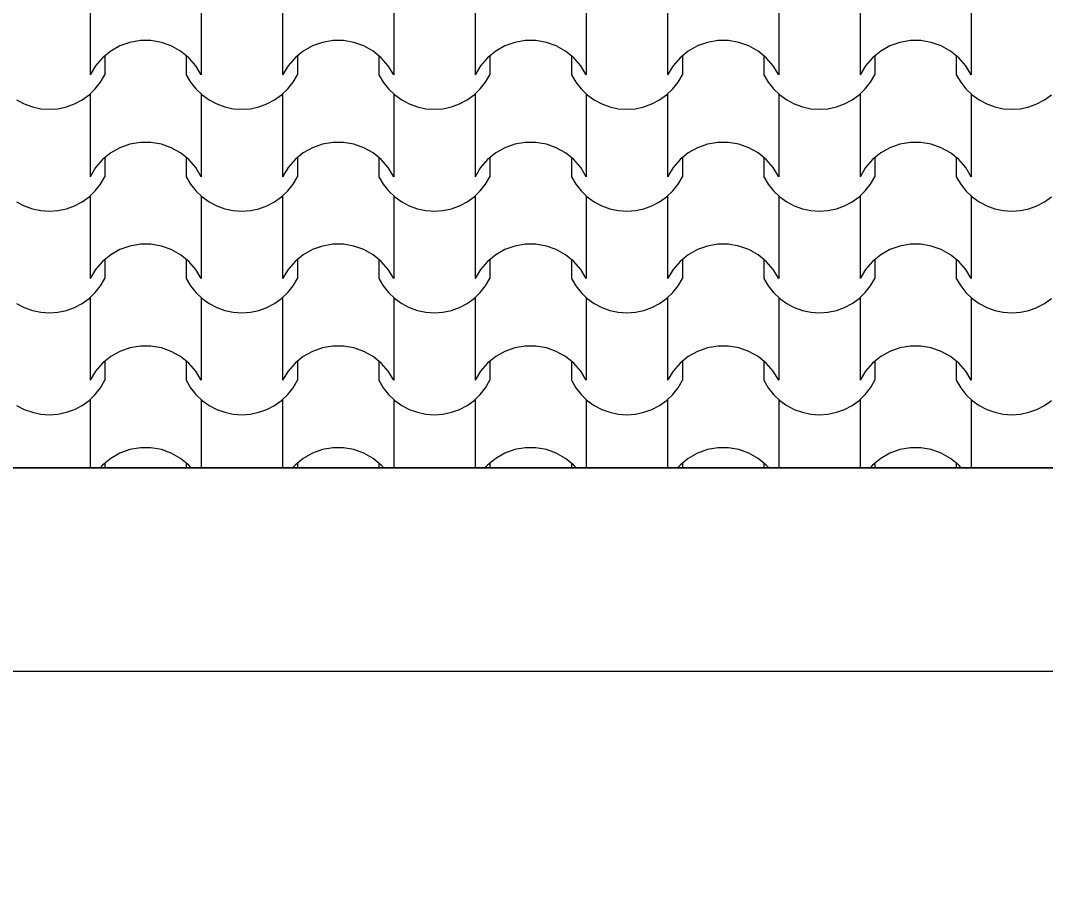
# Model space of a CAD drawing. Header units: millimetres. Extents: x 318905 to 439572, y -5133 to 105868.
# Drawn here: x 404061 to 405576, y 5206 to 6484 of the extents above; entities that cross this region are included whole.
import ezdxf

# ---------------------------------------------------------------- set-up
doc = ezdxf.new("R2010")
doc.units = ezdxf.units.MM
doc.header["$MEASUREMENT"] = 0
for name, color, linetype, lineweight in [('0_Stylo_No__98', 154, 'Continuous', 0), ('2D -  Dessin général_Stylo_No__1', 7, 'Continuous', 5), ('OMBRES_Stylo_No__1', 7, 'Continuous', 5)]:
    doc.layers.add(name, color=color, linetype=linetype, lineweight=lineweight)
doc.layers.add('OMBRES_Stylo_No__82', color=7, linetype='Continuous', lineweight=13, true_color=0xaaaaaa)
doc.styles.add('STYLE_GENERE_3', font='')
doc.styles.get('STYLE_GENERE_3').set_extended_font_data('Arial')
doc.dimstyles.new('STYLE_GENERE__1', dxfattribs={"dimtxt": 200, "dimasz": 142.5, "dimexe": 0.18, "dimexo": 500, "dimgap": 0.09, "dimtad": 0, "dimtih": 1, "dimtoh": 1, "dimlfac": 0.001, "dimzin": 0, "dimdsep": 46, "dimtxsty": 'STYLE_GENERE_3', "dimblk": 'ARROWHEAD_6', "dimblk1": 'ARROWHEAD_6', "dimblk2": 'ARROWHEAD_6', "dimcen": 0.09, "dimclrd": 154, "dimclre": 154, "dimclrt": 154, "dimazin": 0, "dimtfac": 1, "dimtdec": 4, "dimtmove": 0, "dimatfit": 3, "dimfxl": 0, "dimtolj": 1, "dimtzin": 0, "dimarcsym": 0})

# ---------------------------------------------------------------- blocks, each defined once
blk = doc.blocks.new('*X109')
at = {"layer": 'OMBRES_Stylo_No__82', "linetype": 'Continuous'}
for p, q in [((404164, 6525.4), (404164, 6464.5)), ((404328.2, 6525.4), (404328.2, 6464.5)), ((404448.4, 6525.4), (404448.4, 6464.5)), ((404612.7, 6525.4), (404612.7, 6464.5)), ((404732.9, 6525.4), (404732.9, 6464.5)), ((404897.2, 6525.4), (404897.2, 6464.5)), ((405017.4, 6525.4), (405017.4, 6464.5)), ((405181.6, 6525.4), (405181.6, 6464.5)), ((405301.9, 6525.4), (405301.9, 6464.5)), ((405466.1, 6525.4), (405466.1, 6464.5)), ((404164, 6464.5), (404164, 6403.5)), ((404238.3, 6454), (404222.9, 6451.3)), ((404246.1, 6454), (404238.3, 6454)), ((404253.9, 6454), (404246.1, 6454)), ((404269.3, 6451.3), (404253.9, 6454)), ((404328.2, 6464.5), (404328.2, 6403.5)), ((404448.4, 6464.5), (404448.4, 6403.5)), ((404522.7, 6454), (404507.3, 6451.3)), ((404530.6, 6454), (404522.7, 6454)), ((404538.4, 6454), (404530.6, 6454)), ((404553.8, 6451.3), (404538.4, 6454)), ((404612.7, 6464.5), (404612.7, 6403.5)), ((404732.9, 6464.5), (404732.9, 6403.5)), ((404807.2, 6454), (404791.8, 6451.3)), ((404815, 6454), (404807.2, 6454)), ((404822.9, 6454), (404815, 6454)), ((404838.3, 6451.3), (404822.9, 6454)), ((404897.2, 6464.5), (404897.2, 6403.5)), ((405017.4, 6464.5), (405017.4, 6403.5)), ((405091.7, 6454), (405076.3, 6451.3)), ((405099.5, 6454), (405091.7, 6454)), ((405107.3, 6454), (405099.5, 6454)), ((405122.7, 6451.3), (405107.3, 6454)), ((405181.6, 6464.5), (405181.6, 6403.5)), ((405301.9, 6464.5), (405301.9, 6403.5)), ((405376.2, 6454), (405360.8, 6451.3)), ((405384, 6454), (405376.2, 6454)), ((405391.8, 6454), (405384, 6454)), ((405407.2, 6451.3), (405391.8, 6454)), ((405466.1, 6464.5), (405466.1, 6403.5)), ((404194.5, 6438.5), (404182.4, 6428.6)), ((404208.1, 6446.1), (404194.5, 6438.5)), ((404222.9, 6451.3), (404208.1, 6446.1)), ((404284, 6446.1), (404269.3, 6451.3)), ((404297.7, 6438.5), (404284, 6446.1)), ((404309.8, 6428.6), (404297.7, 6438.5)), ((404479, 6438.5), (404466.9, 6428.6)), ((404492.6, 6446.1), (404479, 6438.5)), ((404507.3, 6451.3), (404492.6, 6446.1)), ((404568.5, 6446.1), (404553.8, 6451.3)), ((404582.1, 6438.5), (404568.5, 6446.1)), ((404594.3, 6428.6), (404582.1, 6438.5)), ((404763.5, 6438.5), (404751.3, 6428.6)), ((404777.1, 6446.1), (404763.5, 6438.5)), ((404791.8, 6451.3), (404777.1, 6446.1)), ((404853, 6446.1), (404838.3, 6451.3)), ((404866.6, 6438.5), (404853, 6446.1)), ((404878.7, 6428.6), (404866.6, 6438.5)), ((405047.9, 6438.5), (405035.8, 6428.6)), ((405061.6, 6446.1), (405047.9, 6438.5)), ((405076.3, 6451.3), (405061.6, 6446.1)), ((405137.5, 6446.1), (405122.7, 6451.3)), ((405151.1, 6438.5), (405137.5, 6446.1)), ((405163.2, 6428.6), (405151.1, 6438.5)), ((405332.4, 6438.5), (405320.3, 6428.6)), ((405346.1, 6446.1), (405332.4, 6438.5)), ((405360.8, 6451.3), (405346.1, 6446.1)), ((405421.9, 6446.1), (405407.2, 6451.3)), ((405435.6, 6438.5), (405421.9, 6446.1)), ((405447.7, 6428.6), (405435.6, 6438.5)), ((404182.4, 6428.6), (404172.1, 6416.8)), ((404186, 6431.5), (404186, 6403.5)), ((404306.2, 6431.5), (404306.2, 6403.5)), ((404320.1, 6416.8), (404309.8, 6428.6)), ((404466.9, 6428.6), (404456.6, 6416.8)), ((404470.4, 6431.5), (404470.4, 6403.5)), ((404590.7, 6431.5), (404590.7, 6403.5)), ((404604.5, 6416.8), (404594.3, 6428.6)), ((404751.3, 6428.6), (404741.1, 6416.8)), ((404754.9, 6431.5), (404754.9, 6403.5)), ((404875.2, 6431.5), (404875.2, 6403.5)), ((404889, 6416.8), (404878.7, 6428.6)), ((405035.8, 6428.6), (405025.5, 6416.8)), ((405039.4, 6431.5), (405039.4, 6403.5)), ((405159.6, 6431.5), (405159.6, 6403.5)), ((405173.5, 6416.8), (405163.2, 6428.6)), ((405320.3, 6428.6), (405310, 6416.8)), ((405323.9, 6431.5), (405323.9, 6403.5)), ((405444.1, 6431.5), (405444.1, 6403.5)), ((405458, 6416.8), (405447.7, 6428.6)), ((404172.1, 6416.8), (404164, 6403.5)), ((404328.2, 6403.5), (404320.1, 6416.8)), ((404456.6, 6416.8), (404448.4, 6403.5)), ((404612.7, 6403.5), (404604.5, 6416.8)), ((404741.1, 6416.8), (404732.9, 6403.5)), ((404897.2, 6403.5), (404889, 6416.8)), ((405025.5, 6416.8), (405017.4, 6403.5)), ((405181.6, 6403.5), (405173.5, 6416.8)), ((405310, 6416.8), (405301.9, 6403.5)), ((405466.1, 6403.5), (405458, 6416.8)), ((404171.6, 6382.6), (404179.5, 6392.5)), ((404179.5, 6392.5), (404186, 6403.5)), ((404306.2, 6403.5), (404312.6, 6392.5)), ((404312.6, 6392.5), (404320.5, 6382.6)), ((404456.1, 6382.6), (404464, 6392.5)), ((404464, 6392.5), (404470.4, 6403.5)), ((404590.7, 6403.5), (404597.1, 6392.5)), ((404597.1, 6392.5), (404605, 6382.6)), ((404740.6, 6382.6), (404748.5, 6392.5)), ((404748.5, 6392.5), (404754.9, 6403.5)), ((404875.2, 6403.5), (404881.6, 6392.5)), ((404881.6, 6392.5), (404889.5, 6382.6)), ((405025.1, 6382.6), (405033, 6392.5)), ((405033, 6392.5), (405039.4, 6403.5)), ((405159.6, 6403.5), (405166.1, 6392.5)), ((405166.1, 6392.5), (405174, 6382.6)), ((405309.6, 6382.6), (405317.4, 6392.5)), ((405317.4, 6392.5), (405323.9, 6403.5)), ((405444.1, 6403.5), (405450.6, 6392.5)), ((405450.6, 6392.5), (405458.4, 6382.6)), ((404162.4, 6373.8), (404171.6, 6382.6)), ((404320.5, 6382.6), (404329.7, 6373.8)), ((404446.9, 6373.8), (404456.1, 6382.6)), ((404605, 6382.6), (404614.2, 6373.8)), ((404731.4, 6373.8), (404740.6, 6382.6)), ((404889.5, 6382.6), (404898.7, 6373.8)), ((405015.9, 6373.8), (405025.1, 6382.6)), ((405174, 6382.6), (405183.2, 6373.8)), ((405300.4, 6373.8), (405309.6, 6382.6)), ((405458.4, 6382.6), (405467.6, 6373.8)), ((404055.5, 6366.4), (404066.8, 6360.5)), ((404140.9, 6360.5), (404152.1, 6366.4)), ((404152.1, 6366.4), (404162.4, 6373.8)), ((404164, 6375.1), (404164, 6314.1)), ((404328.2, 6375.1), (404328.2, 6314.1)), ((404329.7, 6373.8), (404340, 6366.4)), ((404340, 6366.4), (404351.3, 6360.5)), ((404425.4, 6360.5), (404436.6, 6366.4)), ((404436.6, 6366.4), (404446.9, 6373.8)), ((404448.4, 6375.1), (404448.4, 6314.1)), ((404612.7, 6375.1), (404612.7, 6314.1)), ((404614.2, 6373.8), (404624.5, 6366.4)), ((404624.5, 6366.4), (404635.7, 6360.5)), ((404709.9, 6360.5), (404721.1, 6366.4)), ((404721.1, 6366.4), (404731.4, 6373.8)), ((404732.9, 6375.1), (404732.9, 6314.1)), ((404897.2, 6375.1), (404897.2, 6314.1)), ((404898.7, 6373.8), (404909, 6366.4)), ((404909, 6366.4), (404920.2, 6360.5)), ((404994.3, 6360.5), (405005.6, 6366.4)), ((405005.6, 6366.4), (405015.9, 6373.8)), ((405017.4, 6375.1), (405017.4, 6314.1)), ((405181.6, 6375.1), (405181.6, 6314.1)), ((405183.2, 6373.8), (405193.5, 6366.4)), ((405193.5, 6366.4), (405204.7, 6360.5)), ((405278.8, 6360.5), (405290.1, 6366.4)), ((405290.1, 6366.4), (405300.4, 6373.8)), ((405301.9, 6375.1), (405301.9, 6314.1)), ((405466.1, 6375.1), (405466.1, 6314.1)), ((405467.6, 6373.8), (405477.9, 6366.4)), ((405477.9, 6366.4), (405489.2, 6360.5)), ((405563.3, 6360.5), (405574.5, 6366.4)), ((405574.5, 6366.4), (405584.8, 6373.8)), ((404066.8, 6360.5), (404078.7, 6356.1)), ((404078.7, 6356.1), (404091.2, 6353.5)), ((404091.2, 6353.5), (404103.8, 6352.6)), ((404103.8, 6352.6), (404116.5, 6353.5)), ((404116.5, 6353.5), (404128.9, 6356.1)), ((404128.9, 6356.1), (404140.9, 6360.5)), ((404351.3, 6360.5), (404363.2, 6356.1)), ((404363.2, 6356.1), (404375.6, 6353.5)), ((404375.6, 6353.5), (404388.3, 6352.6)), ((404388.3, 6352.6), (404401, 6353.5)), ((404401, 6353.5), (404413.4, 6356.1)), ((404413.4, 6356.1), (404425.4, 6360.5)), ((404635.7, 6360.5), (404647.7, 6356.1)), ((404647.7, 6356.1), (404660.1, 6353.5)), ((404660.1, 6353.5), (404672.8, 6352.6)), ((404672.8, 6352.6), (404685.5, 6353.5)), ((404685.5, 6353.5), (404697.9, 6356.1)), ((404697.9, 6356.1), (404709.9, 6360.5)), ((404920.2, 6360.5), (404932.2, 6356.1)), ((404932.2, 6356.1), (404944.6, 6353.5)), ((404944.6, 6353.5), (404957.3, 6352.6)), ((404957.3, 6352.6), (404970, 6353.5)), ((404970, 6353.5), (404982.4, 6356.1)), ((404982.4, 6356.1), (404994.3, 6360.5)), ((405204.7, 6360.5), (405216.7, 6356.1)), ((405216.7, 6356.1), (405229.1, 6353.5)), ((405229.1, 6353.5), (405241.8, 6352.6)), ((405241.8, 6352.6), (405254.4, 6353.5)), ((405254.4, 6353.5), (405266.9, 6356.1)), ((405266.9, 6356.1), (405278.8, 6360.5)), ((405489.2, 6360.5), (405501.1, 6356.1)), ((405501.1, 6356.1), (405513.6, 6353.5)), ((405513.6, 6353.5), (405526.2, 6352.6)), ((405526.2, 6352.6), (405538.9, 6353.5)), ((405538.9, 6353.5), (405551.3, 6356.1)), ((405551.3, 6356.1), (405563.3, 6360.5)), ((404164, 6314.1), (404164, 6253.1)), ((404238.3, 6303.7), (404222.9, 6301)), ((404246.1, 6303.7), (404238.3, 6303.7)), ((404253.9, 6303.7), (404246.1, 6303.7)), ((404269.3, 6301), (404253.9, 6303.7)), ((404328.2, 6314.1), (404328.2, 6253.1)), ((404448.4, 6314.1), (404448.4, 6253.1)), ((404522.7, 6303.7), (404507.3, 6301)), ((404530.6, 6303.7), (404522.7, 6303.7)), ((404538.4, 6303.7), (404530.6, 6303.7)), ((404553.8, 6301), (404538.4, 6303.7)), ((404612.7, 6314.1), (404612.7, 6253.1)), ((404732.9, 6314.1), (404732.9, 6253.1)), ((404807.2, 6303.7), (404791.8, 6301)), ((404815, 6303.7), (404807.2, 6303.7)), ((404822.9, 6303.7), (404815, 6303.7)), ((404838.3, 6301), (404822.9, 6303.7)), ((404897.2, 6314.1), (404897.2, 6253.1)), ((405017.4, 6314.1), (405017.4, 6253.1)), ((405091.7, 6303.7), (405076.3, 6301)), ((405099.5, 6303.7), (405091.7, 6303.7)), ((405107.3, 6303.7), (405099.5, 6303.7)), ((405122.7, 6301), (405107.3, 6303.7)), ((405181.6, 6314.1), (405181.6, 6253.1)), ((405301.9, 6314.1), (405301.9, 6253.1)), ((405376.2, 6303.7), (405360.8, 6301)), ((405384, 6303.7), (405376.2, 6303.7)), ((405391.8, 6303.7), (405384, 6303.7)), ((405407.2, 6301), (405391.8, 6303.7)), ((405466.1, 6314.1), (405466.1, 6253.1)), ((404194.5, 6288.1), (404182.4, 6278.3)), ((404208.1, 6295.8), (404194.5, 6288.1)), ((404222.9, 6301), (404208.1, 6295.8)), ((404284, 6295.8), (404269.3, 6301)), ((404297.7, 6288.1), (404284, 6295.8)), ((404309.8, 6278.3), (404297.7, 6288.1)), ((404479, 6288.1), (404466.9, 6278.3)), ((404492.6, 6295.8), (404479, 6288.1)), ((404507.3, 6301), (404492.6, 6295.8)), ((404568.5, 6295.8), (404553.8, 6301)), ((404582.1, 6288.1), (404568.5, 6295.8)), ((404594.3, 6278.3), (404582.1, 6288.1)), ((404763.5, 6288.1), (404751.3, 6278.3)), ((404777.1, 6295.8), (404763.5, 6288.1)), ((404791.8, 6301), (404777.1, 6295.8)), ((404853, 6295.8), (404838.3, 6301)), ((404866.6, 6288.1), (404853, 6295.8)), ((404878.7, 6278.3), (404866.6, 6288.1)), ((405047.9, 6288.1), (405035.8, 6278.3)), ((405061.6, 6295.8), (405047.9, 6288.1)), ((405076.3, 6301), (405061.6, 6295.8)), ((405137.5, 6295.8), (405122.7, 6301)), ((405151.1, 6288.1), (405137.5, 6295.8)), ((405163.2, 6278.3), (405151.1, 6288.1)), ((405332.4, 6288.1), (405320.3, 6278.3)), ((405346.1, 6295.8), (405332.4, 6288.1)), ((405360.8, 6301), (405346.1, 6295.8)), ((405421.9, 6295.8), (405407.2, 6301)), ((405435.6, 6288.1), (405421.9, 6295.8)), ((405447.7, 6278.3), (405435.6, 6288.1)), ((404182.4, 6278.3), (404172.1, 6266.5)), ((404186, 6281.2), (404186, 6253.1)), ((404306.2, 6281.2), (404306.2, 6253.1)), ((404320.1, 6266.5), (404309.8, 6278.3)), ((404466.9, 6278.3), (404456.6, 6266.5)), ((404470.4, 6281.2), (404470.4, 6253.1)), ((404590.7, 6281.2), (404590.7, 6253.1)), ((404604.5, 6266.5), (404594.3, 6278.3)), ((404751.3, 6278.3), (404741.1, 6266.5)), ((404754.9, 6281.2), (404754.9, 6253.1)), ((404875.2, 6281.2), (404875.2, 6253.1)), ((404889, 6266.5), (404878.7, 6278.3)), ((405035.8, 6278.3), (405025.5, 6266.5)), ((405039.4, 6281.2), (405039.4, 6253.1)), ((405159.6, 6281.2), (405159.6, 6253.1)), ((405173.5, 6266.5), (405163.2, 6278.3)), ((405320.3, 6278.3), (405310, 6266.5)), ((405323.9, 6281.2), (405323.9, 6253.1)), ((405444.1, 6281.2), (405444.1, 6253.1)), ((405458, 6266.5), (405447.7, 6278.3)), ((404172.1, 6266.5), (404164, 6253.1)), ((404328.2, 6253.1), (404320.1, 6266.5)), ((404456.6, 6266.5), (404448.4, 6253.1)), ((404612.7, 6253.1), (404604.5, 6266.5)), ((404741.1, 6266.5), (404732.9, 6253.1)), ((404897.2, 6253.1), (404889, 6266.5)), ((405025.5, 6266.5), (405017.4, 6253.1)), ((405181.6, 6253.1), (405173.5, 6266.5)), ((405310, 6266.5), (405301.9, 6253.1)), ((405466.1, 6253.1), (405458, 6266.5)), ((404171.6, 6232.2), (404179.5, 6242.2)), ((404179.5, 6242.2), (404186, 6253.1)), ((404306.2, 6253.1), (404312.6, 6242.2)), ((404312.6, 6242.2), (404320.5, 6232.2)), ((404456.1, 6232.2), (404464, 6242.2)), ((404464, 6242.2), (404470.4, 6253.1)), ((404590.7, 6253.1), (404597.1, 6242.2)), ((404597.1, 6242.2), (404605, 6232.2)), ((404740.6, 6232.2), (404748.5, 6242.2)), ((404748.5, 6242.2), (404754.9, 6253.1)), ((404875.2, 6253.1), (404881.6, 6242.2)), ((404881.6, 6242.2), (404889.5, 6232.2)), ((405025.1, 6232.2), (405033, 6242.2)), ((405033, 6242.2), (405039.4, 6253.1)), ((405159.6, 6253.1), (405166.1, 6242.2)), ((405166.1, 6242.2), (405174, 6232.2)), ((405309.6, 6232.2), (405317.4, 6242.2)), ((405317.4, 6242.2), (405323.9, 6253.1)), ((405444.1, 6253.1), (405450.6, 6242.2)), ((405450.6, 6242.2), (405458.4, 6232.2)), ((404162.4, 6223.5), (404171.6, 6232.2)), ((404320.5, 6232.2), (404329.7, 6223.5)), ((404446.9, 6223.5), (404456.1, 6232.2)), ((404605, 6232.2), (404614.2, 6223.5)), ((404731.4, 6223.5), (404740.6, 6232.2)), ((404889.5, 6232.2), (404898.7, 6223.5)), ((405015.9, 6223.5), (405025.1, 6232.2)), ((405174, 6232.2), (405183.2, 6223.5)), ((405300.4, 6223.5), (405309.6, 6232.2)), ((405458.4, 6232.2), (405467.6, 6223.5)), ((404055.5, 6216), (404066.8, 6210.1)), ((404140.9, 6210.1), (404152.1, 6216)), ((404152.1, 6216), (404162.4, 6223.5)), ((404164, 6224.7), (404164, 6163.8)), ((404328.2, 6224.7), (404328.2, 6163.8)), ((404329.7, 6223.5), (404340, 6216)), ((404340, 6216), (404351.3, 6210.1)), ((404425.4, 6210.1), (404436.6, 6216)), ((404436.6, 6216), (404446.9, 6223.5)), ((404448.4, 6224.7), (404448.4, 6163.8)), ((404612.7, 6224.7), (404612.7, 6163.8)), ((404614.2, 6223.5), (404624.5, 6216)), ((404624.5, 6216), (404635.7, 6210.1)), ((404709.9, 6210.1), (404721.1, 6216)), ((404721.1, 6216), (404731.4, 6223.5)), ((404732.9, 6224.7), (404732.9, 6163.8)), ((404897.2, 6224.7), (404897.2, 6163.8)), ((404898.7, 6223.5), (404909, 6216)), ((404909, 6216), (404920.2, 6210.1)), ((404994.3, 6210.1), (405005.6, 6216)), ((405005.6, 6216), (405015.9, 6223.5)), ((405017.4, 6224.7), (405017.4, 6163.8)), ((405181.6, 6224.7), (405181.6, 6163.8)), ((405183.2, 6223.5), (405193.5, 6216)), ((405193.5, 6216), (405204.7, 6210.1)), ((405278.8, 6210.1), (405290.1, 6216)), ((405290.1, 6216), (405300.4, 6223.5)), ((405301.9, 6224.7), (405301.9, 6163.8)), ((405466.1, 6224.7), (405466.1, 6163.8)), ((405467.6, 6223.5), (405477.9, 6216)), ((405477.9, 6216), (405489.2, 6210.1)), ((405563.3, 6210.1), (405574.5, 6216)), ((405574.5, 6216), (405584.8, 6223.5)), ((404066.8, 6210.1), (404078.7, 6205.8)), ((404078.7, 6205.8), (404091.2, 6203.2)), ((404091.2, 6203.2), (404103.8, 6202.3)), ((404103.8, 6202.3), (404116.5, 6203.2)), ((404116.5, 6203.2), (404128.9, 6205.8)), ((404128.9, 6205.8), (404140.9, 6210.1)), ((404351.3, 6210.1), (404363.2, 6205.8)), ((404363.2, 6205.8), (404375.6, 6203.2)), ((404375.6, 6203.2), (404388.3, 6202.3)), ((404388.3, 6202.3), (404401, 6203.2)), ((404401, 6203.2), (404413.4, 6205.8)), ((404413.4, 6205.8), (404425.4, 6210.1)), ((404635.7, 6210.1), (404647.7, 6205.8)), ((404647.7, 6205.8), (404660.1, 6203.2)), ((404660.1, 6203.2), (404672.8, 6202.3)), ((404672.8, 6202.3), (404685.5, 6203.2)), ((404685.5, 6203.2), (404697.9, 6205.8)), ((404697.9, 6205.8), (404709.9, 6210.1)), ((404920.2, 6210.1), (404932.2, 6205.8)), ((404932.2, 6205.8), (404944.6, 6203.2)), ((404944.6, 6203.2), (404957.3, 6202.3)), ((404957.3, 6202.3), (404970, 6203.2)), ((404970, 6203.2), (404982.4, 6205.8)), ((404982.4, 6205.8), (404994.3, 6210.1)), ((405204.7, 6210.1), (405216.7, 6205.8)), ((405216.7, 6205.8), (405229.1, 6203.2)), ((405229.1, 6203.2), (405241.8, 6202.3)), ((405241.8, 6202.3), (405254.4, 6203.2)), ((405254.4, 6203.2), (405266.9, 6205.8)), ((405266.9, 6205.8), (405278.8, 6210.1)), ((405489.2, 6210.1), (405501.1, 6205.8)), ((405501.1, 6205.8), (405513.6, 6203.2)), ((405513.6, 6203.2), (405526.2, 6202.3)), ((405526.2, 6202.3), (405538.9, 6203.2)), ((405538.9, 6203.2), (405551.3, 6205.8)), ((405551.3, 6205.8), (405563.3, 6210.1)), ((404164, 6163.8), (404164, 6102.8)), ((404222.9, 6150.7), (404208.1, 6145.4)), ((404238.3, 6153.3), (404222.9, 6150.7)), ((404246.1, 6153.3), (404238.3, 6153.3)), ((404253.9, 6153.3), (404246.1, 6153.3)), ((404269.3, 6150.7), (404253.9, 6153.3)), ((404284, 6145.4), (404269.3, 6150.7)), ((404328.2, 6163.8), (404328.2, 6102.8)), ((404448.4, 6163.8), (404448.4, 6102.8)), ((404507.3, 6150.7), (404492.6, 6145.4)), ((404522.7, 6153.3), (404507.3, 6150.7)), ((404530.6, 6153.3), (404522.7, 6153.3)), ((404538.4, 6153.3), (404530.6, 6153.3)), ((404553.8, 6150.7), (404538.4, 6153.3)), ((404568.5, 6145.4), (404553.8, 6150.7)), ((404612.7, 6163.8), (404612.7, 6102.8)), ((404732.9, 6163.8), (404732.9, 6102.8)), ((404791.8, 6150.7), (404777.1, 6145.4)), ((404807.2, 6153.3), (404791.8, 6150.7)), ((404815, 6153.3), (404807.2, 6153.3)), ((404822.9, 6153.3), (404815, 6153.3)), ((404838.3, 6150.7), (404822.9, 6153.3)), ((404853, 6145.4), (404838.3, 6150.7)), ((404897.2, 6163.8), (404897.2, 6102.8)), ((405017.4, 6163.8), (405017.4, 6102.8)), ((405076.3, 6150.7), (405061.6, 6145.4)), ((405091.7, 6153.3), (405076.3, 6150.7)), ((405099.5, 6153.3), (405091.7, 6153.3)), ((405107.3, 6153.3), (405099.5, 6153.3)), ((405122.7, 6150.7), (405107.3, 6153.3)), ((405137.5, 6145.4), (405122.7, 6150.7)), ((405181.6, 6163.8), (405181.6, 6102.8)), ((405301.9, 6163.8), (405301.9, 6102.8)), ((405360.8, 6150.7), (405346.1, 6145.4)), ((405376.2, 6153.3), (405360.8, 6150.7)), ((405384, 6153.3), (405376.2, 6153.3)), ((405391.8, 6153.3), (405384, 6153.3)), ((405407.2, 6150.7), (405391.8, 6153.3)), ((405421.9, 6145.4), (405407.2, 6150.7)), ((405466.1, 6163.8), (405466.1, 6102.8)), ((404194.5, 6137.8), (404182.4, 6127.9)), ((404208.1, 6145.4), (404194.5, 6137.8)), ((404297.7, 6137.8), (404284, 6145.4)), ((404309.8, 6127.9), (404297.7, 6137.8)), ((404479, 6137.8), (404466.9, 6127.9)), ((404492.6, 6145.4), (404479, 6137.8)), ((404582.1, 6137.8), (404568.5, 6145.4)), ((404594.3, 6127.9), (404582.1, 6137.8)), ((404763.5, 6137.8), (404751.3, 6127.9)), ((404777.1, 6145.4), (404763.5, 6137.8)), ((404866.6, 6137.8), (404853, 6145.4)), ((404878.7, 6127.9), (404866.6, 6137.8)), ((405047.9, 6137.8), (405035.8, 6127.9)), ((405061.6, 6145.4), (405047.9, 6137.8)), ((405151.1, 6137.8), (405137.5, 6145.4)), ((405163.2, 6127.9), (405151.1, 6137.8)), ((405332.4, 6137.8), (405320.3, 6127.9)), ((405346.1, 6145.4), (405332.4, 6137.8)), ((405435.6, 6137.8), (405421.9, 6145.4)), ((405447.7, 6127.9), (405435.6, 6137.8)), ((404182.4, 6127.9), (404172.1, 6116.2)), ((404186, 6130.8), (404186, 6102.8)), ((404306.2, 6130.8), (404306.2, 6102.8)), ((404320.1, 6116.2), (404309.8, 6127.9)), ((404466.9, 6127.9), (404456.6, 6116.2)), ((404470.4, 6130.8), (404470.4, 6102.8)), ((404590.7, 6130.8), (404590.7, 6102.8)), ((404604.5, 6116.2), (404594.3, 6127.9)), ((404751.3, 6127.9), (404741.1, 6116.2)), ((404754.9, 6130.8), (404754.9, 6102.8)), ((404875.2, 6130.8), (404875.2, 6102.8)), ((404889, 6116.2), (404878.7, 6127.9)), ((405035.8, 6127.9), (405025.5, 6116.2)), ((405039.4, 6130.8), (405039.4, 6102.8)), ((405159.6, 6130.8), (405159.6, 6102.8)), ((405173.5, 6116.2), (405163.2, 6127.9)), ((405320.3, 6127.9), (405310, 6116.2)), ((405323.9, 6130.8), (405323.9, 6102.8)), ((405444.1, 6130.8), (405444.1, 6102.8)), ((405458, 6116.2), (405447.7, 6127.9)), ((404172.1, 6116.2), (404164, 6102.8)), ((404328.2, 6102.8), (404320.1, 6116.2)), ((404456.6, 6116.2), (404448.4, 6102.8)), ((404612.7, 6102.8), (404604.5, 6116.2)), ((404741.1, 6116.2), (404732.9, 6102.8)), ((404897.2, 6102.8), (404889, 6116.2)), ((405025.5, 6116.2), (405017.4, 6102.8)), ((405181.6, 6102.8), (405173.5, 6116.2)), ((405310, 6116.2), (405301.9, 6102.8)), ((405466.1, 6102.8), (405458, 6116.2)), ((404171.6, 6081.9), (404179.5, 6091.9)), ((404179.5, 6091.9), (404186, 6102.8)), ((404306.2, 6102.8), (404312.6, 6091.9)), ((404312.6, 6091.9), (404320.5, 6081.9)), ((404456.1, 6081.9), (404464, 6091.9)), ((404464, 6091.9), (404470.4, 6102.8)), ((404590.7, 6102.8), (404597.1, 6091.9)), ((404597.1, 6091.9), (404605, 6081.9)), ((404740.6, 6081.9), (404748.5, 6091.9)), ((404748.5, 6091.9), (404754.9, 6102.8)), ((404875.2, 6102.8), (404881.6, 6091.9)), ((404881.6, 6091.9), (404889.5, 6081.9)), ((405025.1, 6081.9), (405033, 6091.9)), ((405033, 6091.9), (405039.4, 6102.8)), ((405159.6, 6102.8), (405166.1, 6091.9)), ((405166.1, 6091.9), (405174, 6081.9)), ((405309.6, 6081.9), (405317.4, 6091.9)), ((405317.4, 6091.9), (405323.9, 6102.8)), ((405444.1, 6102.8), (405450.6, 6091.9)), ((405450.6, 6091.9), (405458.4, 6081.9)), ((404162.4, 6073.1), (404171.6, 6081.9)), ((404164, 6074.4), (404164, 6013.4)), ((404320.5, 6081.9), (404329.7, 6073.1)), ((404328.2, 6074.4), (404328.2, 6013.4)), ((404446.9, 6073.1), (404456.1, 6081.9)), ((404448.4, 6074.4), (404448.4, 6013.4)), ((404605, 6081.9), (404614.2, 6073.1)), ((404612.7, 6074.4), (404612.7, 6013.4)), ((404731.4, 6073.1), (404740.6, 6081.9)), ((404732.9, 6074.4), (404732.9, 6013.4)), ((404889.5, 6081.9), (404898.7, 6073.1)), ((404897.2, 6074.4), (404897.2, 6013.4)), ((405015.9, 6073.1), (405025.1, 6081.9)), ((405017.4, 6074.4), (405017.4, 6013.4)), ((405174, 6081.9), (405183.2, 6073.1)), ((405181.6, 6074.4), (405181.6, 6013.4)), ((405300.4, 6073.1), (405309.6, 6081.9)), ((405301.9, 6074.4), (405301.9, 6013.4)), ((405458.4, 6081.9), (405467.6, 6073.1)), ((405466.1, 6074.4), (405466.1, 6013.4)), ((404055.5, 6065.7), (404066.8, 6059.8)), ((404066.8, 6059.8), (404078.7, 6055.5)), ((404128.9, 6055.5), (404140.9, 6059.8)), ((404140.9, 6059.8), (404152.1, 6065.7)), ((404152.1, 6065.7), (404162.4, 6073.1)), ((404329.7, 6073.1), (404340, 6065.7)), ((404340, 6065.7), (404351.3, 6059.8)), ((404351.3, 6059.8), (404363.2, 6055.5)), ((404413.4, 6055.5), (404425.4, 6059.8)), ((404425.4, 6059.8), (404436.6, 6065.7)), ((404436.6, 6065.7), (404446.9, 6073.1)), ((404614.2, 6073.1), (404624.5, 6065.7)), ((404624.5, 6065.7), (404635.7, 6059.8)), ((404635.7, 6059.8), (404647.7, 6055.5)), ((404697.9, 6055.5), (404709.9, 6059.8)), ((404709.9, 6059.8), (404721.1, 6065.7)), ((404721.1, 6065.7), (404731.4, 6073.1)), ((404898.7, 6073.1), (404909, 6065.7)), ((404909, 6065.7), (404920.2, 6059.8)), ((404920.2, 6059.8), (404932.2, 6055.5)), ((404982.4, 6055.5), (404994.3, 6059.8)), ((404994.3, 6059.8), (405005.6, 6065.7)), ((405005.6, 6065.7), (405015.9, 6073.1)), ((405183.2, 6073.1), (405193.5, 6065.7)), ((405193.5, 6065.7), (405204.7, 6059.8)), ((405204.7, 6059.8), (405216.7, 6055.5)), ((405266.9, 6055.5), (405278.8, 6059.8)), ((405278.8, 6059.8), (405290.1, 6065.7)), ((405290.1, 6065.7), (405300.4, 6073.1)), ((405467.6, 6073.1), (405477.9, 6065.7)), ((405477.9, 6065.7), (405489.2, 6059.8)), ((405489.2, 6059.8), (405501.1, 6055.5)), ((405551.3, 6055.5), (405563.3, 6059.8)), ((405563.3, 6059.8), (405574.5, 6065.7)), ((405574.5, 6065.7), (405584.8, 6073.1)), ((404078.7, 6055.5), (404091.2, 6052.9)), ((404091.2, 6052.9), (404103.8, 6052)), ((404103.8, 6052), (404116.5, 6052.9)), ((404116.5, 6052.9), (404128.9, 6055.5)), ((404363.2, 6055.5), (404375.6, 6052.9)), ((404375.6, 6052.9), (404388.3, 6052)), ((404388.3, 6052), (404401, 6052.9)), ((404401, 6052.9), (404413.4, 6055.5)), ((404647.7, 6055.5), (404660.1, 6052.9)), ((404660.1, 6052.9), (404672.8, 6052)), ((404672.8, 6052), (404685.5, 6052.9)), ((404685.5, 6052.9), (404697.9, 6055.5)), ((404932.2, 6055.5), (404944.6, 6052.9)), ((404944.6, 6052.9), (404957.3, 6052)), ((404957.3, 6052), (404970, 6052.9)), ((404970, 6052.9), (404982.4, 6055.5)), ((405216.7, 6055.5), (405229.1, 6052.9)), ((405229.1, 6052.9), (405241.8, 6052)), ((405241.8, 6052), (405254.4, 6052.9)), ((405254.4, 6052.9), (405266.9, 6055.5)), ((405501.1, 6055.5), (405513.6, 6052.9)), ((405513.6, 6052.9), (405526.2, 6052)), ((405526.2, 6052), (405538.9, 6052.9)), ((405538.9, 6052.9), (405551.3, 6055.5)), ((404164, 6013.4), (404164, 5952.5)), ((404222.9, 6000.3), (404208.1, 5995.1)), ((404238.3, 6003), (404222.9, 6000.3)), ((404246.1, 6003), (404238.3, 6003)), ((404253.9, 6003), (404246.1, 6003)), ((404269.3, 6000.3), (404253.9, 6003)), ((404284, 5995.1), (404269.3, 6000.3)), ((404328.2, 6013.4), (404328.2, 5952.5)), ((404448.4, 6013.4), (404448.4, 5952.5)), ((404507.3, 6000.3), (404492.6, 5995.1)), ((404522.7, 6003), (404507.3, 6000.3)), ((404530.6, 6003), (404522.7, 6003)), ((404538.4, 6003), (404530.6, 6003)), ((404553.8, 6000.3), (404538.4, 6003)), ((404568.5, 5995.1), (404553.8, 6000.3)), ((404612.7, 6013.4), (404612.7, 5952.5)), ((404732.9, 6013.4), (404732.9, 5952.5)), ((404791.8, 6000.3), (404777.1, 5995.1)), ((404807.2, 6003), (404791.8, 6000.3)), ((404815, 6003), (404807.2, 6003)), ((404822.9, 6003), (404815, 6003)), ((404838.3, 6000.3), (404822.9, 6003)), ((404853, 5995.1), (404838.3, 6000.3)), ((404897.2, 6013.4), (404897.2, 5952.5)), ((405017.4, 6013.4), (405017.4, 5952.5)), ((405076.3, 6000.3), (405061.6, 5995.1)), ((405091.7, 6003), (405076.3, 6000.3)), ((405099.5, 6003), (405091.7, 6003)), ((405107.3, 6003), (405099.5, 6003)), ((405122.7, 6000.3), (405107.3, 6003)), ((405137.5, 5995.1), (405122.7, 6000.3)), ((405181.6, 6013.4), (405181.6, 5952.5)), ((405301.9, 6013.4), (405301.9, 5952.5)), ((405360.8, 6000.3), (405346.1, 5995.1)), ((405376.2, 6003), (405360.8, 6000.3)), ((405384, 6003), (405376.2, 6003)), ((405391.8, 6003), (405384, 6003)), ((405407.2, 6000.3), (405391.8, 6003)), ((405421.9, 5995.1), (405407.2, 6000.3)), ((405466.1, 6013.4), (405466.1, 5952.5)), ((404194.5, 5987.4), (404182.4, 5977.6)), ((404208.1, 5995.1), (404194.5, 5987.4)), ((404297.7, 5987.4), (404284, 5995.1)), ((404309.8, 5977.6), (404297.7, 5987.4)), ((404479, 5987.4), (404466.9, 5977.6)), ((404492.6, 5995.1), (404479, 5987.4)), ((404582.1, 5987.4), (404568.5, 5995.1)), ((404594.3, 5977.6), (404582.1, 5987.4)), ((404763.5, 5987.4), (404751.3, 5977.6)), ((404777.1, 5995.1), (404763.5, 5987.4)), ((404866.6, 5987.4), (404853, 5995.1)), ((404878.7, 5977.6), (404866.6, 5987.4)), ((405047.9, 5987.4), (405035.8, 5977.6)), ((405061.6, 5995.1), (405047.9, 5987.4)), ((405151.1, 5987.4), (405137.5, 5995.1)), ((405163.2, 5977.6), (405151.1, 5987.4)), ((405332.4, 5987.4), (405320.3, 5977.6)), ((405346.1, 5995.1), (405332.4, 5987.4)), ((405435.6, 5987.4), (405421.9, 5995.1)), ((405447.7, 5977.6), (405435.6, 5987.4)), ((404182.4, 5977.6), (404172.1, 5965.8)), ((404186, 5980.5), (404186, 5952.5)), ((404306.2, 5980.5), (404306.2, 5952.5)), ((404320.1, 5965.8), (404309.8, 5977.6)), ((404466.9, 5977.6), (404456.6, 5965.8)), ((404470.4, 5980.5), (404470.4, 5952.5)), ((404590.7, 5980.5), (404590.7, 5952.5)), ((404604.5, 5965.8), (404594.3, 5977.6)), ((404751.3, 5977.6), (404741.1, 5965.8)), ((404754.9, 5980.5), (404754.9, 5952.5)), ((404875.2, 5980.5), (404875.2, 5952.5)), ((404889, 5965.8), (404878.7, 5977.6)), ((405035.8, 5977.6), (405025.5, 5965.8)), ((405039.4, 5980.5), (405039.4, 5952.5)), ((405159.6, 5980.5), (405159.6, 5952.5)), ((405173.5, 5965.8), (405163.2, 5977.6)), ((405320.3, 5977.6), (405310, 5965.8)), ((405323.9, 5980.5), (405323.9, 5952.5)), ((405444.1, 5980.5), (405444.1, 5952.5)), ((405458, 5965.8), (405447.7, 5977.6)), ((404172.1, 5965.8), (404164, 5952.5)), ((404328.2, 5952.5), (404320.1, 5965.8)), ((404456.6, 5965.8), (404448.4, 5952.5)), ((404612.7, 5952.5), (404604.5, 5965.8)), ((404741.1, 5965.8), (404732.9, 5952.5)), ((404897.2, 5952.5), (404889, 5965.8)), ((405025.5, 5965.8), (405017.4, 5952.5)), ((405181.6, 5952.5), (405173.5, 5965.8)), ((405310, 5965.8), (405301.9, 5952.5)), ((405466.1, 5952.5), (405458, 5965.8)), ((404171.6, 5931.6), (404179.5, 5941.5)), ((404179.5, 5941.5), (404186, 5952.5)), ((404306.2, 5952.5), (404312.6, 5941.5)), ((404312.6, 5941.5), (404320.5, 5931.6)), ((404456.1, 5931.6), (404464, 5941.5)), ((404464, 5941.5), (404470.4, 5952.5)), ((404590.7, 5952.5), (404597.1, 5941.5)), ((404597.1, 5941.5), (404605, 5931.6)), ((404740.6, 5931.6), (404748.5, 5941.5)), ((404748.5, 5941.5), (404754.9, 5952.5)), ((404875.2, 5952.5), (404881.6, 5941.5)), ((404881.6, 5941.5), (404889.5, 5931.6)), ((405025.1, 5931.6), (405033, 5941.5)), ((405033, 5941.5), (405039.4, 5952.5)), ((405159.6, 5952.5), (405166.1, 5941.5)), ((405166.1, 5941.5), (405174, 5931.6)), ((405309.6, 5931.6), (405317.4, 5941.5)), ((405317.4, 5941.5), (405323.9, 5952.5)), ((405444.1, 5952.5), (405450.6, 5941.5)), ((405450.6, 5941.5), (405458.4, 5931.6)), ((404152.1, 5915.4), (404162.4, 5922.8)), ((404162.4, 5922.8), (404171.6, 5931.6)), ((404164, 5924.1), (404164, 5863.1)), ((404320.5, 5931.6), (404329.7, 5922.8)), ((404328.2, 5924.1), (404328.2, 5863.1)), ((404329.7, 5922.8), (404340, 5915.4)), ((404436.6, 5915.4), (404446.9, 5922.8)), ((404446.9, 5922.8), (404456.1, 5931.6)), ((404448.4, 5924.1), (404448.4, 5863.1)), ((404605, 5931.6), (404614.2, 5922.8)), ((404612.7, 5924.1), (404612.7, 5863.1)), ((404614.2, 5922.8), (404624.5, 5915.4)), ((404721.1, 5915.4), (404731.4, 5922.8)), ((404731.4, 5922.8), (404740.6, 5931.6)), ((404732.9, 5924.1), (404732.9, 5863.1)), ((404889.5, 5931.6), (404898.7, 5922.8)), ((404897.2, 5924.1), (404897.2, 5863.1)), ((404898.7, 5922.8), (404909, 5915.4)), ((405005.6, 5915.4), (405015.9, 5922.8)), ((405015.9, 5922.8), (405025.1, 5931.6)), ((405017.4, 5924.1), (405017.4, 5863.1)), ((405174, 5931.6), (405183.2, 5922.8)), ((405181.6, 5924.1), (405181.6, 5863.1)), ((405183.2, 5922.8), (405193.5, 5915.4)), ((405290.1, 5915.4), (405300.4, 5922.8)), ((405300.4, 5922.8), (405309.6, 5931.6)), ((405301.9, 5924.1), (405301.9, 5863.1)), ((405458.4, 5931.6), (405467.6, 5922.8)), ((405466.1, 5924.1), (405466.1, 5863.1)), ((405467.6, 5922.8), (405477.9, 5915.4)), ((405574.5, 5915.4), (405584.8, 5922.8)), ((404055.5, 5915.4), (404066.8, 5909.5)), ((404066.8, 5909.5), (404078.7, 5905.1)), ((404128.9, 5905.1), (404140.9, 5909.5)), ((404140.9, 5909.5), (404152.1, 5915.4)), ((404340, 5915.4), (404351.3, 5909.5)), ((404351.3, 5909.5), (404363.2, 5905.1)), ((404413.4, 5905.1), (404425.4, 5909.5)), ((404425.4, 5909.5), (404436.6, 5915.4)), ((404624.5, 5915.4), (404635.7, 5909.5)), ((404635.7, 5909.5), (404647.7, 5905.1)), ((404697.9, 5905.1), (404709.9, 5909.5)), ((404709.9, 5909.5), (404721.1, 5915.4)), ((404909, 5915.4), (404920.2, 5909.5)), ((404920.2, 5909.5), (404932.2, 5905.1)), ((404982.4, 5905.1), (404994.3, 5909.5)), ((404994.3, 5909.5), (405005.6, 5915.4)), ((405193.5, 5915.4), (405204.7, 5909.5)), ((405204.7, 5909.5), (405216.7, 5905.1)), ((405266.9, 5905.1), (405278.8, 5909.5)), ((405278.8, 5909.5), (405290.1, 5915.4)), ((405477.9, 5915.4), (405489.2, 5909.5)), ((405489.2, 5909.5), (405501.1, 5905.1)), ((405551.3, 5905.1), (405563.3, 5909.5)), ((405563.3, 5909.5), (405574.5, 5915.4)), ((404078.7, 5905.1), (404091.2, 5902.5)), ((404091.2, 5902.5), (404103.8, 5901.6)), ((404103.8, 5901.6), (404116.5, 5902.5)), ((404116.5, 5902.5), (404128.9, 5905.1)), ((404363.2, 5905.1), (404375.6, 5902.5)), ((404375.6, 5902.5), (404388.3, 5901.6)), ((404388.3, 5901.6), (404401, 5902.5)), ((404401, 5902.5), (404413.4, 5905.1)), ((404647.7, 5905.1), (404660.1, 5902.5)), ((404660.1, 5902.5), (404672.8, 5901.6)), ((404672.8, 5901.6), (404685.5, 5902.5)), ((404685.5, 5902.5), (404697.9, 5905.1)), ((404932.2, 5905.1), (404944.6, 5902.5)), ((404944.6, 5902.5), (404957.3, 5901.6)), ((404957.3, 5901.6), (404970, 5902.5)), ((404970, 5902.5), (404982.4, 5905.1)), ((405216.7, 5905.1), (405229.1, 5902.5)), ((405229.1, 5902.5), (405241.8, 5901.6)), ((405241.8, 5901.6), (405254.4, 5902.5)), ((405254.4, 5902.5), (405266.9, 5905.1)), ((405501.1, 5905.1), (405513.6, 5902.5)), ((405513.6, 5902.5), (405526.2, 5901.6)), ((405526.2, 5901.6), (405538.9, 5902.5)), ((405538.9, 5902.5), (405551.3, 5905.1)), ((404164, 5863.1), (404164, 5823)), ((404328.2, 5863.1), (404328.2, 5823)), ((404448.4, 5863.1), (404448.4, 5823)), ((404612.7, 5863.1), (404612.7, 5823)), ((404732.9, 5863.1), (404732.9, 5823)), ((404897.2, 5863.1), (404897.2, 5823)), ((405017.4, 5863.1), (405017.4, 5823)), ((405181.6, 5863.1), (405181.6, 5823)), ((405301.9, 5863.1), (405301.9, 5823)), ((405466.1, 5863.1), (405466.1, 5823)), ((404222.9, 5850), (404208.1, 5844.8)), ((404238.3, 5852.6), (404222.9, 5850)), ((404246.1, 5852.6), (404238.3, 5852.6)), ((404253.9, 5852.6), (404246.1, 5852.6)), ((404269.3, 5850), (404253.9, 5852.6)), ((404284, 5844.8), (404269.3, 5850)), ((404507.3, 5850), (404492.6, 5844.8)), ((404522.7, 5852.6), (404507.3, 5850)), ((404530.6, 5852.6), (404522.7, 5852.6)), ((404538.4, 5852.6), (404530.6, 5852.6)), ((404553.8, 5850), (404538.4, 5852.6)), ((404568.5, 5844.8), (404553.8, 5850)), ((404791.8, 5850), (404777.1, 5844.8)), ((404807.2, 5852.6), (404791.8, 5850)), ((404815, 5852.6), (404807.2, 5852.6)), ((404822.9, 5852.6), (404815, 5852.6)), ((404838.3, 5850), (404822.9, 5852.6)), ((404853, 5844.8), (404838.3, 5850)), ((405076.3, 5850), (405061.6, 5844.8)), ((405091.7, 5852.6), (405076.3, 5850)), ((405099.5, 5852.6), (405091.7, 5852.6)), ((405107.3, 5852.6), (405099.5, 5852.6)), ((405122.7, 5850), (405107.3, 5852.6)), ((405137.5, 5844.8), (405122.7, 5850)), ((405360.8, 5850), (405346.1, 5844.8)), ((405376.2, 5852.6), (405360.8, 5850)), ((405384, 5852.6), (405376.2, 5852.6)), ((405391.8, 5852.6), (405384, 5852.6)), ((405407.2, 5850), (405391.8, 5852.6)), ((405421.9, 5844.8), (405407.2, 5850)), ((404194.5, 5837.1), (404182.4, 5827.3)), ((404208.1, 5844.8), (404194.5, 5837.1)), ((404297.7, 5837.1), (404284, 5844.8)), ((404309.8, 5827.3), (404297.7, 5837.1)), ((404479, 5837.1), (404466.9, 5827.3)), ((404492.6, 5844.8), (404479, 5837.1)), ((404582.1, 5837.1), (404568.5, 5844.8)), ((404594.3, 5827.3), (404582.1, 5837.1)), ((404763.5, 5837.1), (404751.3, 5827.3)), ((404777.1, 5844.8), (404763.5, 5837.1)), ((404866.6, 5837.1), (404853, 5844.8)), ((404878.7, 5827.3), (404866.6, 5837.1)), ((405047.9, 5837.1), (405035.8, 5827.3)), ((405061.6, 5844.8), (405047.9, 5837.1)), ((405151.1, 5837.1), (405137.5, 5844.8)), ((405163.2, 5827.3), (405151.1, 5837.1)), ((405332.4, 5837.1), (405320.3, 5827.3)), ((405346.1, 5844.8), (405332.4, 5837.1)), ((405435.6, 5837.1), (405421.9, 5844.8)), ((405447.7, 5827.3), (405435.6, 5837.1)), ((404182.4, 5827.3), (404178.7, 5823)), ((404186, 5830.2), (404186, 5823)), ((404306.2, 5830.2), (404306.2, 5823)), ((404313.5, 5823), (404309.8, 5827.3)), ((404466.9, 5827.3), (404463.1, 5823)), ((404470.4, 5830.2), (404470.4, 5823)), ((404590.7, 5830.2), (404590.7, 5823)), ((404598, 5823), (404594.3, 5827.3)), ((404751.3, 5827.3), (404747.6, 5823)), ((404754.9, 5830.2), (404754.9, 5823)), ((404875.2, 5830.2), (404875.2, 5823)), ((404882.5, 5823), (404878.7, 5827.3)), ((405035.8, 5827.3), (405032.1, 5823)), ((405039.4, 5830.2), (405039.4, 5823)), ((405159.6, 5830.2), (405159.6, 5823)), ((405166.9, 5823), (405163.2, 5827.3)), ((405320.3, 5827.3), (405316.6, 5823)), ((405323.9, 5830.2), (405323.9, 5823)), ((405444.1, 5830.2), (405444.1, 5823)), ((405451.4, 5823), (405447.7, 5827.3))]:
    blk.add_line(p, q, dxfattribs=at)
blk = doc.blocks.new('Hachure_27', base_point=(0, 4000))
at = {"layer": 'OMBRES_Stylo_No__1', "linetype": 'Continuous'}
blk.add_line((406899.6, 5823), (399582.6, 5823), dxfattribs=at)
at = {"layer": 'OMBRES_Stylo_No__82', "linetype": 'Continuous'}
blk.add_blockref('*X109', (0, 0), dxfattribs=at)
blk = doc.blocks.new('*D131')
at = {"layer": '0_Stylo_No__98', "linetype": 'Continuous'}
for p, q in [((408082.7, 7634.5), (408082.7, 7747)), ((408157.7, 7559.5), (408007.7, 7709.5)), ((408223.3, 7634.5), (407582.7, 7634.5)), ((408082.7, 3678.3), (408082.7, 7634.5)), ((408082.7, -552.4), (408082.7, 3403.7)), ((408007.7, -477.4), (408157.7, -627.4)), ((408582.7, -552.4), (407942.1, -552.4)), ((408082.7, -664.9), (408082.7, -552.4))]:
    blk.add_line(p, q, dxfattribs=at)
at = {"layer": '0_Stylo_No__98', "insert": (407815.8, 3441), "char_height": 200, "attachment_point": 7, "style": 'STYLE_GENERE_3'}
blk.add_mtext('\\A1;{\\pql;\\fArial|b0|i0|c0|p34;8,19}', dxfattribs=at)
blk = doc.blocks.new('ARROWHEAD_6')
at = {"color": 0, "linetype": 'Continuous', "lineweight": 0}
for p, q in [((-0.5, -0.5), (0.5, 0.5)), ((0, 0), (-1, 0))]:
    blk.add_line(p, q, dxfattribs=at)

msp = doc.modelspace()

# ---------------------------------------------------------------- linework, layer by layer
at = {"layer": '2D -  Dessin général_Stylo_No__1', "linetype": 'Continuous'}
for p, q in [((391104.519, 5822.959), (406899.616, 5823.012)), ((391104.519, 5522.959), (406899.616, 5523.012))]:
    msp.add_line(p, q, dxfattribs=at)

# ---------------------------------------------------------------- block references
at = {"layer": 'OMBRES_Stylo_No__82', "linetype": 'Continuous'}
msp.add_blockref('Hachure_27', (0, 4000), dxfattribs=at)

# ---------------------------------------------------------------- dimensions: what is measured, and where the dimension line sits
at = {"color": 154, "linetype": 'Continuous', "lineweight": 0}
dim = msp.add_linear_dim(base=(408082.725, 7634.463), p1=(408761.305, -552.434), p2=(391104.519, 7634.463), angle=90, dimstyle='STYLE_GENERE__1', dxfattribs=at)
dim.commit()
dim.dimension.update_dxf_attribs({"geometry": '*D131', "text_midpoint": (408110.923, 3541.014), "dimtype": 160})

doc.saveas('drawing.dxf')
